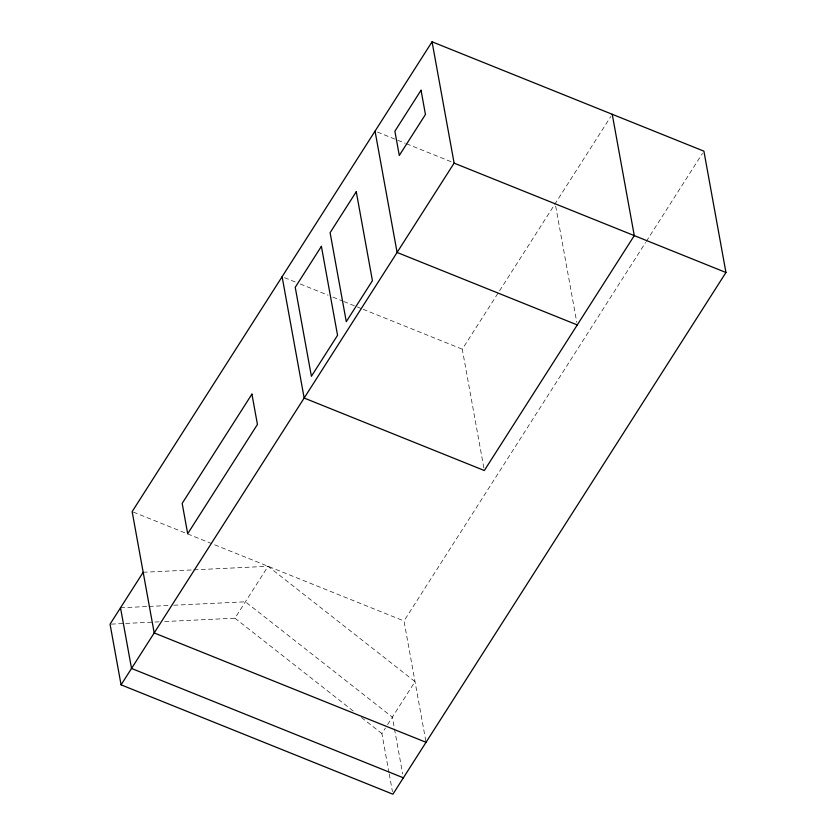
<?xml version="1.0" encoding="UTF-8"?>
<svg xmlns="http://www.w3.org/2000/svg" width="836" height="836" viewBox="0 0 836 836"><rect width="100%" height="100%" fill="white"/><g stroke="black" fill="none" stroke-linecap="round" stroke-linejoin="round"><path stroke-width="0.63" stroke-dasharray="4.18 3.13" d="M164.692 621.556L234.947 618.191L268.074 566.296L415.022 681.633L386.075 726.975M483.866 467.961L462.277 349.187L610.844 116.465M425.817 741.041L403.997 620.97L645.611 242.482M646.312 241.385L702.501 153.364M389.012 772.715L381.885 733.538L385.375 728.072M143.175 572.273L192.614 569.912M193.91 569.849L268.074 566.296M120.509 607.782L147.826 606.476M149.132 606.413L168.642 605.483M173.846 605.233L245.408 601.805L392.356 717.142L402.691 774.021M111.345 624.116L124.355 623.489M125.661 623.426L159.488 621.806M377.464 132.088L405.272 143.28M406.484 143.771L452.433 162.257M284.522 277.677L295.411 282.056M300.249 284L328.057 295.192M332.895 297.135L342.572 301.033M343.774 301.514L361.915 308.808M363.127 309.299L462.277 349.187M133.352 512.092L403.997 620.97M234.947 618.191L354.339 711.906M361.476 717.518L381.885 733.538M555.679 206.158L576.809 322.382M389.242 773.979L392.45 791.671"/><path stroke-width="1.25" d="M143.175 572.273L110.049 624.178L121.074 684.841L392.91 794.2L725.951 272.494L703.902 151.159L432.066 41.8L132.151 511.611L154.2 632.946L426.046 742.305M121.074 684.841L454.115 163.135L432.066 41.8M454.115 163.135L725.951 272.494M577.268 324.932L397.09 252.451L375.04 131.116M403.38 777.814L131.534 668.455L120.509 607.782M612.234 114.281L634.284 235.616L484.326 470.522L304.158 398.04L282.108 276.706M321.39 246.338L295.233 287.312L311.4 376.294L337.556 335.32L321.39 246.338M356.261 191.716L330.105 232.69L346.282 321.661L372.428 280.687L356.261 191.716M421.041 90.236L394.885 131.21L399.294 155.475L425.451 114.501L421.041 90.236M251.929 394.132L182.175 503.387L187.692 533.723L257.436 424.458L251.929 394.132"/></g></svg>
